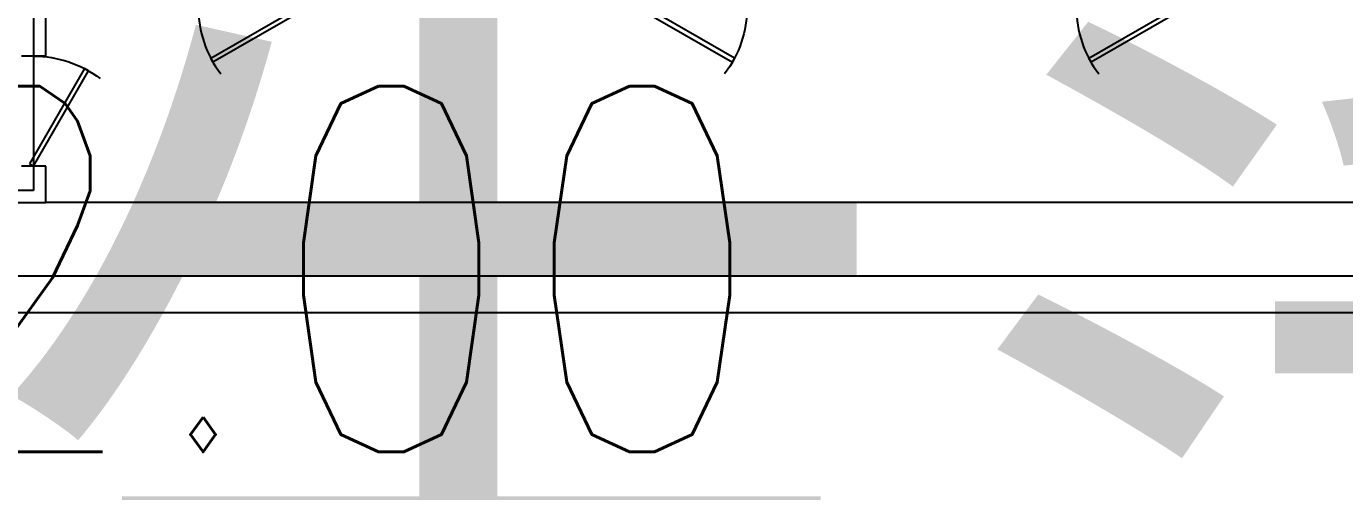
# Model space of a CAD drawing. Extents: x 532522 to 2902776, y -101917278 to 111238625.
# Drawn here: x 2902179.52 to 2902190.33, y 2548936.31 to 2548940.13 of the extents above; entities that cross this region are included whole.
import ezdxf
from ezdxf.enums import TextEntityAlignment as Align

# ---------------------------------------------------------------- set-up
doc = ezdxf.new("R2010")
doc.units = 0
doc.header["$LTSCALE"] = 1000
doc.header["$MEASUREMENT"] = 0
doc.linetypes.add('DASHED2', pattern=[9.524999999999999, 6.35, -3.175])
for name, color, linetype in [('NEW字', 2, 'CONTINUOUS'), ('施工临建布置', 7, 'CONTINUOUS'), ('施工生活区', 252, 'CONTINUOUS')]:
    doc.layers.add(name, color=color, linetype=linetype)
doc.styles.add('DIM_FONT', font='SIMPLEX.shx', dxfattribs={"width": 0.8})
doc.styles.get("Standard").update_dxf_attribs({"font": '', "width": 1.1})
doc.styles.get('Standard').set_extended_font_data('SimSun')

# ---------------------------------------------------------------- blocks, each defined once
blk = doc.blocks.new('宿舍楼')
at = {"layer": '施工生活区', "color": 6}
for p, q in [((0.9000000008381903, -0.9000000008381903), (4.700000004377216, -0.9000000008381903)), ((4.700000004377216, -0.9000000008381903), (4.700000004377216, -1.200000001117587)), ((43.50000004051253, -0.9000000008381903), (4.700000004377216, -0.9000000008381903)), ((4.600000004284084, -1.000000000931323), (1.000000000931323, -1.000000000931323)), ((4.600000004284084, -8.800000008195639), (4.600000004284084, -1.000000000931323)), ((4.700000004377216, -1.200000001117587), (4.500000004190952, -1.200000001117587)), ((4.567524051613873, -1.218750001135049), (4.600000004284084, -1.200000001117587)), ((5.017524052032968, -1.998172865263768), (4.567524051613873, -1.218750001135049)), ((4.600000004284084, -1.200000001117587), (5.050000004703179, -1.979422865246306)), ((5.050000004703179, -1.979422865246306), (5.017524052032968, -1.998172865263768)), ((6.070577142265392, -2.050000001909211), (6.05182714224793, -2.082475954579422)), ((6.070577142265392, -2.050000001909211), (6.05182714224793, -2.082475954579422)), ((6.85000000637956, -2.500000002328306), (6.070577142265392, -2.050000001909211)), ((6.85000000637956, -2.500000002328306), (6.070577142265392, -2.050000001909211)), ((9.55000000889413, -2.500000002328306), (10.3294228730083, -2.050000001909211)), ((9.55000000889413, -2.500000002328306), (10.3294228730083, -2.050000001909211)), ((10.3294228730083, -2.050000001909211), (10.34817287302576, -2.082475954579422)), ((10.3294228730083, -2.050000001909211), (10.34817287302576, -2.082475954579422)), ((13.27057714894181, -2.050000001909211), (13.25182714892435, -2.082475954579422)), ((13.27057714894181, -2.050000001909211), (13.25182714892435, -2.082475954579422)), ((14.05000001308508, -2.500000002328306), (13.27057714894181, -2.050000001909211)), ((14.05000001308508, -2.500000002328306), (13.27057714894181, -2.050000001909211)), ((4.700000004377216, -2.100000001955777), (4.500000004190952, -2.100000001955777)), ((4.700000004377216, -2.100000001955777), (4.700000004377216, -8.900000008288771)), ((6.05182714224793, -2.082475954579422), (6.831250006362097, -2.532475954998517)), ((6.05182714224793, -2.082475954579422), (6.831250006362097, -2.532475954998517)), ((10.34817287302576, -2.082475954579422), (9.568750008911593, -2.532475954998517)), ((10.34817287302576, -2.082475954579422), (9.568750008911593, -2.532475954998517)), ((13.25182714892435, -2.082475954579422), (14.03125001306762, -2.532475954998517)), ((13.25182714892435, -2.082475954579422), (14.03125001306762, -2.532475954998517))]:
    blk.add_line(p, q, dxfattribs=at)
at = {"layer": '施工生活区'}
for points in [[(25.50000002374873, 0), (48.20000004488975, 0), (48.20000004488975, -9.800000009126961), (0, -9.800000009126961), (0, 0), (22.70000002114102, 0)], [(25.50000002374873, -0.3000000002793968), (47.90000004461035, -0.3000000002793968), (47.90000004461035, -9.500000008847564), (0.3000000002793968, -9.500000008847564), (0.3000000002793968, -0.3000000002793968), (22.70000002114102, -0.3000000002793968)]]:
    blk.add_lwpolyline(points, dxfattribs=at)
at = {"layer": '施工生活区', "color": 6}
for centre, major_axis, ratio, start_param, end_param in [((4.600000004284084, -1.200000001117587), (0.6363961036696959, 0.6363961036696963), 0.9999999999896314, 3.926990816992426, 4.578175373375038), ((9.55000000889413, -2.500000002328306), (0.6363961036566368, 0.6363961036566368), 0.9999999999840397, 5.497787143774158, 6.148971700167286), ((9.55000000889413, -2.500000002328306), (0.6363961036566368, 0.6363961036566368), 0.9999999999840397, 5.497787143774158, 6.148971700167286)]:
    blk.add_ellipse(centre, major_axis=major_axis, ratio=ratio, start_param=start_param, end_param=end_param, dxfattribs=at)
at = {"layer": '施工生活区', "color": 6, "extrusion": (0, 0, -1)}
for centre, major_axis in [((6.85000000637956, -2.500000002328306), (-0.6363961036566365, 0.6363961036566367)), ((6.85000000637956, -2.500000002328306), (-0.6363961036566365, 0.6363961036566367)), ((14.05000001308508, -2.500000002328306), (-0.6363961036566368, 0.6363961036566368)), ((14.05000001308508, -2.500000002328306), (-0.6363961036566368, 0.6363961036566368))]:
    blk.add_ellipse(centre, major_axis=major_axis, ratio=0.9999999999840397, start_param=5.497787143774158, end_param=6.148971700167286, dxfattribs=at)

msp = doc.modelspace()

# ---------------------------------------------------------------- block references
at = {"layer": '施工临建布置', "color": 6, "linetype": 'Continuous', "xscale": -1, "rotation": 180}
msp.add_blockref('宿舍楼', (2902174.983111301, 2548937.782063016), dxfattribs=at)

# ---------------------------------------------------------------- texts
at = {"layer": 'NEW字', "color": 7, "extrusion": (0.0001844192949917201, -0.04943667431242819, 0.9987772430439386), "style": 'DIM_FONT', "width": 0.8}
msp.add_text('82.00', height=3, rotation=359.7865599615661, dxfattribs=at).set_placement((2911669.308985068, 2534991.233928798, -125464.349699719), align=Align.MIDDLE)
at = {"layer": '施工临建布置', "color": 6, "linetype": 'DASHED2', "insert": (2902162.590023363, 2548939.395627104, 0.1742410578153795), "char_height": 5.999999999999999, "width": 66.79098162703826, "attachment_point": 1}
msp.add_mtext('{\\fKaiTi_GB2312|b0|i0|c134|p49;施工生活区\\fArial|b0|i0|c0|p32;22000m2}', dxfattribs=at)

doc.saveas('drawing.dxf')
